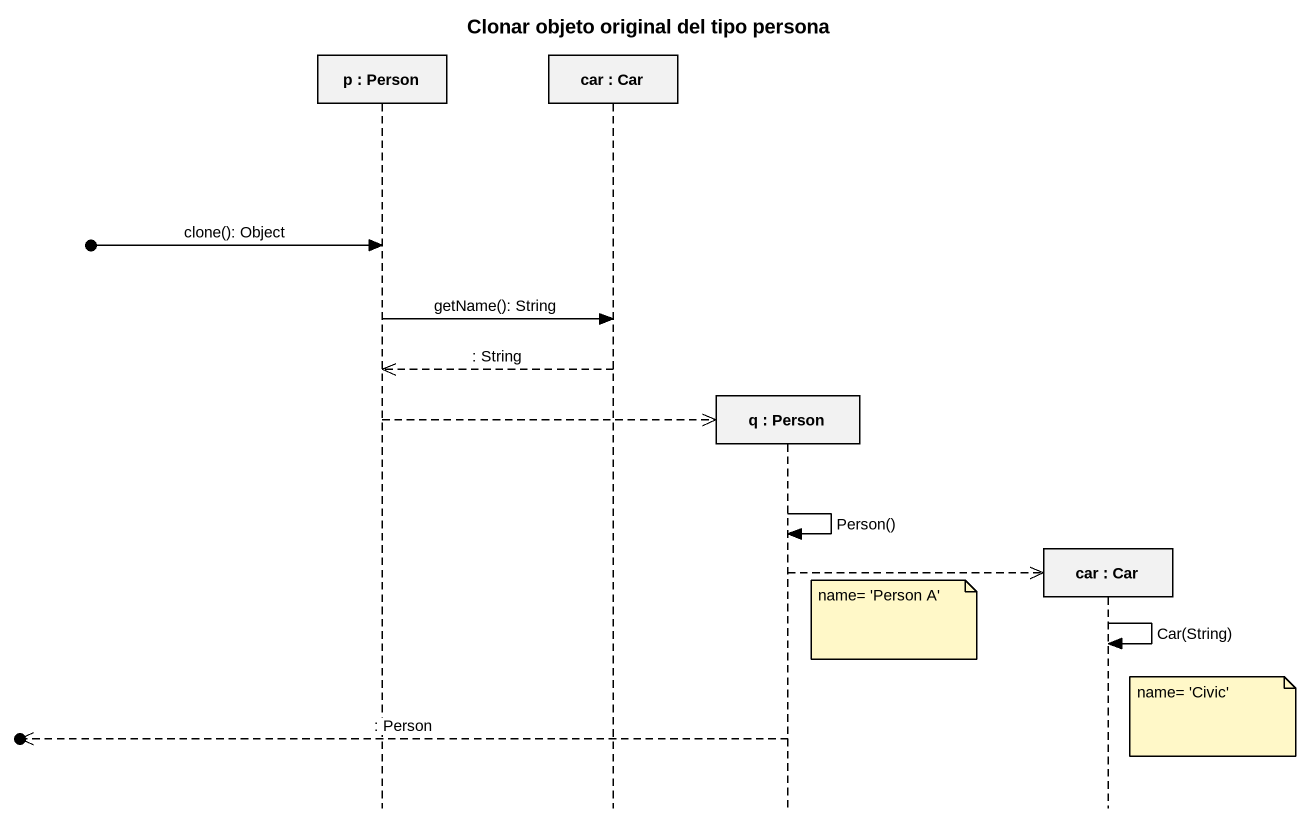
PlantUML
@startuml
title Clonar objeto original del tipo persona
hide footbox
participant "p : Person" as p
participant "car : Car" as car
participant "q : Person" as q
participant "car : Car" as car_2

[o-> p : clone(): Object
p -> car : getName(): String
car -->> p : : String
p -->> q **
q -> q : Person()
q -->> car_2 **
note right of q : name= 'Person A'
car_2 -> car_2 : Car(String)
note right of car_2 : name= 'Civic'
[o<<-- q : : Person
@enduml
